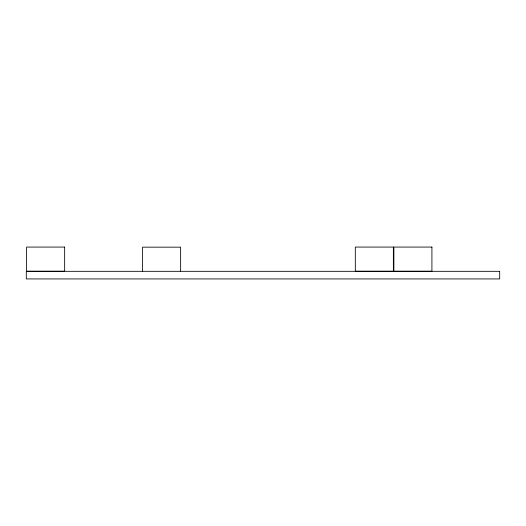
<?xml version="1.0" encoding="UTF-8"?>
<svg xmlns="http://www.w3.org/2000/svg" width="526" height="526" viewBox="0 0 526 526"><rect width="100%" height="100%" fill="white"/><g stroke="black" fill="none" stroke-linecap="round" stroke-linejoin="round"><path stroke-width="0.79" d="M180.635 271.324L180.635 247.161L142.585 247.161L142.585 271.324M64.652 247.069L26.602 247.069L26.602 271.225L64.652 271.225L64.652 247.069M393.369 247.069L355.313 247.069L355.313 271.225L393.369 271.225L393.369 247.069M431.918 247.069L393.869 247.069L393.869 271.225L431.918 271.225L431.918 247.069M499.7 271.324L26.3 271.324L26.3 278.931L499.7 278.931L499.7 271.324"/></g></svg>
